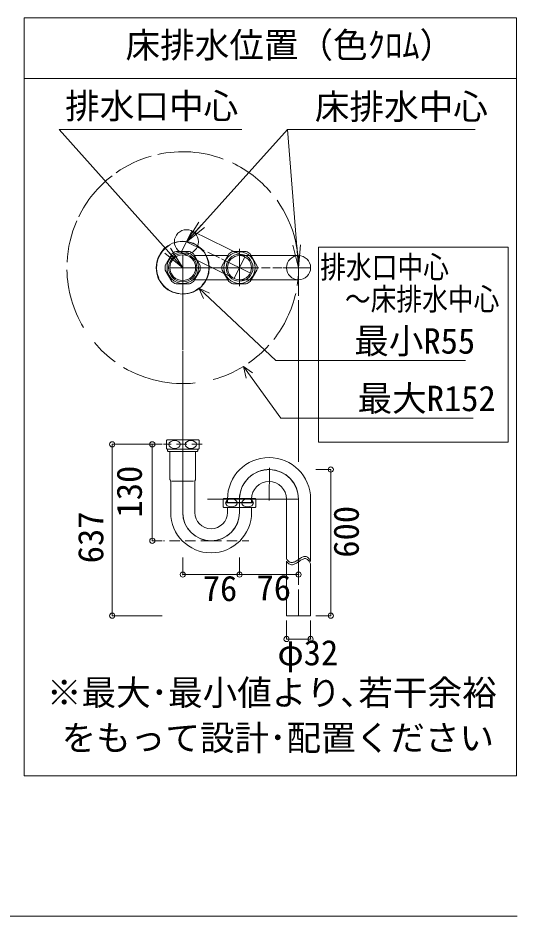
# Model space of a CAD drawing. Units: millimetres, scale not verified. Extents: x -1002 to 1002, y -687 to 676.
# Drawn here: x 714 to 1002, y -687 to -169 of the extents above; entities that cross this region are included whole.
import ezdxf
from ezdxf.enums import TextEntityAlignment as Align

# ---------------------------------------------------------------- set-up
doc = ezdxf.new("R2010")
doc.units = ezdxf.units.MM
doc.header["$LTSCALE"] = 5
doc.header["$PDMODE"] = 32
doc.header["$PDSIZE"] = 3
doc.linetypes.add('DASHED1', pattern=[1.8, 1.2, -0.6])
doc.layers.add('F-0', color=7, linetype='Continuous', lineweight=15)
doc.styles.add('ＭＳ ゴシック', font='')
doc.styles.get('ＭＳ ゴシック').set_extended_font_data('MS Gothic')

msp = doc.modelspace()

# ---------------------------------------------------------------- linework, layer by layer
at = {"layer": 'F-0', "lineweight": 18}
for p, q in [((717.26, -168.698), (717.26, -606.198)), ((1001.635, -168.698), (717.26, -168.698)), ((1001.635, -606.198), (1001.635, -168.698)), ((717.26, -606.198), (1001.635, -606.198))]:
    msp.add_line(p, q, dxfattribs=at)
at = {"layer": 'F-0'}
for p, q in [((717.26, -203.698), (1001.635, -203.698)), ((737.413, -233.121), (842.974, -233.121)), ((808.816, -312.832), (737.413, -233.121)), ((810.962, -297.862), (869.319, -233.121)), ((869.319, -233.121), (977.768, -233.121)), ((869.319, -233.121), (897.748, -233.121)), ((875.753, -312.832), (869.319, -233.121)), ((810.962, -297.862), (818.125, -286.649)), ((810.962, -297.862), (819.749, -288.113)), ((810.962, -297.862), (821.374, -289.578)), ((814.013, -291.611), (807.91, -304.113)), ((814.013, -291.611), (844.68, -306.581)), ((821.164, -302.842), (810.962, -297.862)), ((875.753, -312.832), (872.517, -299.925)), ((875.753, -312.832), (874.697, -299.749)), ((875.753, -312.832), (876.878, -299.573)), ((808.816, -312.832), (798.429, -304.515)), ((802.605, -304.776), (798.734, -311.482)), ((808.816, -312.832), (800.058, -303.055)), ((808.816, -312.832), (801.688, -301.596)), ((812.687, -303.425), (804.944, -303.425)), ((808.816, -305.394), (808.816, -323.597)), ((808.816, -305.397), (808.816, -320.269)), ((818.898, -311.482), (815.026, -304.776)), ((830.012, -307.162), (823.285, -303.878)), ((835.418, -304.776), (831.546, -311.482)), ((845.5, -303.425), (837.757, -303.425)), ((841.628, -323.597), (841.628, -301.875)), ((841.628, -321.472), (841.628, -304.191)), ((851.71, -311.482), (847.838, -304.776)), ((887.196, -301.057), (887.196, -413.622)), ((887.196, -301.057), (996.871, -301.057)), ((996.871, -301.057), (996.871, -413.622)), ((834.783, -305.875), (815.661, -305.875)), ((848.065, -315.974), (831.213, -307.748)), ((844.68, -306.581), (838.577, -319.083)), ((841.628, -305.875), (875.753, -305.875)), ((875.753, -319.788), (875.753, -305.875)), ((798.734, -314.182), (802.605, -320.888)), ((808.816, -312.832), (801.254, -312.832)), ((801.378, -312.832), (825.222, -312.832)), ((808.816, -312.832), (852.774, -312.832)), ((815.026, -320.888), (818.898, -314.182)), ((825.222, -312.832), (852.84, -312.832)), ((831.546, -314.182), (835.418, -320.888)), ((847.838, -320.888), (851.71, -314.182)), ((854.388, -312.832), (859.404, -312.832)), ((860.845, -312.832), (866.379, -312.832)), ((866.956, -312.832), (882.709, -312.832)), ((866.956, -312.832), (882.709, -312.832)), ((875.753, -312.832), (875.753, -329.171)), ((808.816, -320.269), (808.816, -332.853)), ((815.661, -319.788), (834.783, -319.788)), ((875.753, -319.788), (841.628, -319.788)), ((804.944, -322.238), (812.687, -322.238)), ((808.816, -360.178), (808.816, -323.597)), ((818.111, -324.753), (820.898, -330.557)), ((818.111, -324.753), (824.335, -327.601)), ((818.111, -324.753), (862.591, -366.353)), ((837.757, -322.238), (845.5, -322.238)), ((875.753, -331.547), (875.753, -348.645)), ((875.753, -332.685), (875.753, -349.816)), ((808.816, -340.443), (808.816, -359.571)), ((875.753, -349.377), (875.753, -382.027)), ((875.753, -352.451), (875.753, -382.613)), ((808.816, -366.857), (808.816, -390.539)), ((867.112, -366.353), (862.591, -366.353)), ((972.147, -366.353), (867.112, -366.353)), ((843.884, -369.848), (845.512, -376.673)), ((843.884, -369.848), (849.172, -373.452)), ((843.884, -369.848), (865.606, -399.781)), ((875.753, -382.467), (875.753, -390.08)), ((875.753, -386.273), (875.753, -408.089)), ((808.816, -393.878), (808.816, -454.615)), ((875.753, -394.315), (875.753, -423.686)), ((976.727, -399.781), (865.606, -399.781)), ((799.409, -412.619), (799.409, -417.139)), ((799.728, -412.254), (817.903, -412.254)), ((818.222, -417.139), (818.222, -412.619)), ((875.753, -413.653), (875.753, -424.98)), ((887.196, -413.622), (996.871, -413.622)), ((817.894, -417.504), (799.728, -417.504)), ((799.728, -417.504), (799.738, -417.504)), ((799.728, -417.504), (799.738, -417.504)), ((800.066, -417.504), (800.066, -418.54)), ((801.378, -418.89), (801.378, -426.018)), ((817.216, -418.89), (808.816, -418.89)), ((816.253, -426.018), (816.253, -418.89)), ((817.566, -418.54), (817.216, -418.89)), ((817.566, -418.54), (817.566, -417.504)), ((817.894, -417.504), (817.903, -417.504)), ((801.378, -426.018), (801.378, -434.96)), ((808.816, -454.079), (808.816, -428.249)), ((816.253, -434.96), (816.253, -426.018)), ((858.923, -428.403), (858.683, -447.172)), ((801.801, -435.88), (801.472, -435.31)), ((816.159, -435.31), (815.831, -435.88)), ((801.859, -436.098), (801.859, -443.433)), ((802.599, -435.981), (808.816, -435.981)), ((808.816, -435.981), (815.032, -435.981)), ((815.772, -454.079), (815.772, -436.098)), ((801.859, -443.433), (801.859, -454.079)), ((841.637, -454.079), (841.637, -445.65)), ((875.762, -446.423), (823.129, -446.423)), ((832.222, -446.35), (832.222, -450.87)), ((832.541, -445.985), (850.715, -445.985)), ((833.863, -448.61), (833.863, -448.348)), ((833.863, -448.348), (841.628, -448.348)), ((834.234, -448.61), (833.863, -448.61)), ((849.394, -448.61), (834.234, -448.61)), ((834.672, -446.423), (834.672, -447.91)), ((841.628, -454.044), (841.628, -446.423)), ((841.628, -448.348), (849.394, -448.348)), ((848.584, -447.91), (848.584, -446.423)), ((849.394, -448.61), (849.394, -448.348)), ((851.034, -450.87), (851.034, -446.35)), ((868.797, -446.423), (868.797, -480.895)), ((875.753, -446.423), (875.753, -470.344)), ((875.753, -446.423), (875.753, -465.707)), ((882.709, -482.42), (882.709, -446.423)), ((850.706, -451.235), (832.541, -451.235)), ((832.541, -451.235), (832.55, -451.235)), ((834.672, -451.428), (834.672, -454.079)), ((848.584, -454.079), (848.584, -451.428)), ((875.753, -469.978), (875.753, -495.844)), ((868.797, -482.208), (868.797, -499.405)), ((868.797, -499.405), (868.797, -513.708)), ((875.753, -498.529), (875.753, -513.708)), ((-1002.086, -687.064), (1002.034, -687.064))]:
    msp.add_line(p, q, dxfattribs=at)
at = {"layer": 'F-0', "color": 4, "lineweight": 9}
for p, q in [((768.087, -414.794), (768.087, -513.708)), ((768.087, -414.794), (796.976, -414.794)), ((791.241, -414.794), (791.241, -470.485)), ((791.241, -414.794), (796.976, -414.794)), ((894.364, -429.371), (885.701, -429.371)), ((894.364, -429.371), (894.364, -513.708)), ((791.241, -470.485), (796.976, -470.485)), ((808.816, -489.973), (808.816, -480.163)), ((841.637, -489.973), (841.637, -480.163)), ((875.753, -489.973), (875.753, -480.163)), ((808.816, -489.973), (841.637, -489.973)), ((841.637, -489.973), (875.753, -489.973)), ((768.087, -513.708), (796.976, -513.708)), ((868.797, -527.17), (868.797, -516.544)), ((882.709, -527.17), (882.709, -516.544)), ((894.364, -513.708), (885.701, -513.708)), ((868.797, -527.17), (882.709, -527.17))]:
    msp.add_line(p, q, dxfattribs=at)
at = {"layer": 'F-0', "color": 4, "linetype": 'DASHED1', "lineweight": 9}
for p, q in [((795.047, -414.794), (794.983, -414.794)), ((820.124, -414.794), (797.689, -414.794)), ((825.222, -470.485), (797.692, -470.485)), ((825.222, -470.485), (847.055, -470.485))]:
    msp.add_line(p, q, dxfattribs=at)
at = {"layer": 'F-0'}
for points in [[(844.68, -306.581), (838.577, -319.083), (807.91, -304.113)], [(808.816, -428.127), (808.816, -392.057), (808.816, -360.785)], [(808.816, -418.89), (800.416, -418.89), (800.066, -418.54)], [(868.797, -513.708), (882.709, -513.708), (882.709, -483.732)]]:
    msp.add_lwpolyline(points, dxfattribs=at)
for centre, radius in [((810.962, -297.862), 6.956), ((808.816, -312.832), 15.312), ((808.816, -312.832), 9.087), ((808.816, -312.832), 8.166), ((841.628, -312.832), 9.087), ((841.628, -312.832), 7.766), ((841.628, -312.832), 7.766), ((875.753, -312.832), 6.956)]:
    msp.add_circle(centre, radius, dxfattribs=at)
at = {"layer": 'F-0', "lineweight": 18}
for centre, radius in [((808.816, -312.832), 7.438), ((841.628, -312.832), 6.956)]:
    msp.add_circle(centre, radius, dxfattribs=at)
at = {"layer": 'F-0'}
for centre, radius, start, end in [((808.816, -312.832), 66.938, 105.78741, 125.02387), ((808.816, -312.832), 66.938, 69.55176, 102.48458), ((808.816, -312.832), 66.938, 40.45346, 64.61694), ((808.816, -312.832), 66.938, 127.52212, 153.93512), ((808.816, -312.832), 66.938, 351.07633, 35.51055), ((808.816, -312.832), 66.938, 156.12741, 177.22121), ((808.816, -312.832), 15.117, 119.87082, 203.47911), ((808.816, -312.832), 15.117, 38.01873, 108.88428), ((808.816, -312.832), 10.172, 112.37215, 127.62785), ((808.816, -312.832), 10.172, 52.37215, 67.62785), ((808.816, -312.832), 15.117, 317.38555, 32.77859), ((841.628, -312.832), 10.172, 112.37215, 127.62785), ((841.628, -312.832), 10.172, 52.37215, 67.62785), ((808.816, -312.832), 66.938, 181.04134, 211.02681), ((808.816, -312.832), 10.172, 172.37215, 187.62785), ((808.816, -312.832), 10.172, 352.37215, 7.62785), ((841.628, -312.832), 10.172, 172.37215, 187.62785), ((841.628, -312.832), 10.172, 352.37215, 7.62785), ((808.816, -312.832), 15.117, 211.12095, 261.30647), ((808.816, -312.832), 10.172, 232.37215, 247.62785), ((808.816, -312.832), 10.172, 292.37215, 307.62785), ((841.628, -312.832), 10.172, 232.37215, 247.62785), ((841.628, -312.832), 10.172, 292.37215, 307.62785), ((808.816, -312.832), 15.117, 269.01468, 307.94515), ((808.816, -312.832), 66.938, 321.76369, 347.20103), ((808.816, -312.832), 66.938, 220.25424, 234.38576), ((808.816, -312.832), 66.938, 304.63473, 317.9845), ((808.816, -312.832), 66.938, 239.27946, 276.17448), ((808.816, -312.832), 66.938, 285.1851, 301.59392), ((808.816, -312.832), 66.938, 274.56964, 274.58397), ((802.363, -414.879), 3.719, 135.09913, 142.57199), ((815.269, -414.879), 3.719, 37.42801, 44.90087), ((802.363, -414.879), 3.719, 217.42801, 224.90087), ((815.269, -414.879), 3.719, 315.09913, 322.57199), ((858.691, -446.423), 24.019, 0, 180), ((858.691, -446.423), 17.062, 87.94387, 180), ((858.691, -446.423), 17.071, 0, 177.40546), ((858.691, -446.423), 17.062, 0, 87.94387), ((802.078, -434.96), 0.7, 180, 210), ((815.553, -434.96), 0.7, 330, 0), ((801.422, -436.098), 0.438, 0, 30), ((816.209, -436.098), 0.438, 150, 180), ((858.691, -446.423), 10.106, 0, 180), ((835.175, -448.61), 3.719, 135.09913, 142.57199), ((835.175, -448.61), 3.719, 217.42801, 224.90087), ((834.234, -447.91), 0.438, 270, 0), ((849.022, -447.91), 0.438, 180, 270), ((848.081, -448.61), 3.719, 37.42801, 44.90087), ((848.081, -448.61), 3.719, 315.09913, 322.57199), ((825.222, -454.079), 23.363, 180, 0), ((825.222, -454.079), 16.406, 180, 270), ((825.222, -454.079), 16.415, 181.87086, 0), ((825.222, -454.079), 9.45, 180, 0), ((825.222, -454.079), 16.406, 270, 0), ((834.234, -451.428), 0.438, 0, 26.17755), ((849.022, -451.428), 0.438, 150, 180), ((874.113, -477.479), 6.319, 212.72203, 226.60953), ((872.233, -479.55), 3.523, 225.702, 245.03152), ((869.4, -473.849), 9.678, 296.00867, 302.489), ((861.543, -461.494), 24.32, 302.46715, 305.15235), ((935.672, -566.775), 104.441, 124.52174, 125.14879), ((935.672, -568.088), 104.441, 124.52174, 125.14879), ((884.871, -492.879), 14.767, 120.34038, 124.6107), ((884.871, -494.191), 14.767, 120.34038, 124.6107), ((880.669, -485.643), 6.4, 111.45266, 120.60102), ((880.669, -486.955), 6.4, 111.45266, 120.60102), ((879.589, -482.835), 3.391, 96.00772, 111.8117), ((879.589, -484.147), 3.391, 96.00772, 111.8117), ((879.47, -481.825), 2.375, 73.97913, 95.71073), ((879.47, -483.138), 2.375, 73.97913, 95.71073), ((879.301, -482.153), 2.738, 51.5772, 72.48176), ((879.301, -483.466), 2.738, 51.5772, 72.48176), ((877.874, -483.765), 4.889, 35.29043, 50.21011), ((877.874, -485.078), 4.889, 35.29043, 50.21011), ((873.46, -486.722), 10.201, 24.94423, 34.52454), ((874.113, -478.792), 6.319, 212.72203, 226.60953), ((872.233, -480.862), 3.523, 225.702, 245.03152), ((871.889, -480.307), 2.692, 244.86394, 266.31233), ((871.889, -481.619), 2.692, 244.86394, 266.31233), ((871.898, -479.812), 3.186, 266.722, 284.24596), ((871.898, -481.125), 3.186, 266.722, 284.24596), ((871.401, -477.942), 5.122, 284.48835, 295.96465), ((871.401, -479.255), 5.122, 284.48835, 295.96465), ((869.4, -475.162), 9.678, 296.00867, 302.489), ((861.543, -462.806), 24.32, 302.46715, 305.15235), ((873.46, -488.034), 10.201, 24.94423, 34.52454)]:
    msp.add_arc(centre, radius, start, end, dxfattribs=at)
for centre in [(804.113, -414.879), (813.519, -414.879), (836.925, -448.61), (846.331, -448.61)]:
    msp.add_ellipse(centre, major_axis=(3.353, 0), ratio=0.674074, dxfattribs=at)
at = {"layer": 'F-0', "color": 6}
for p in [(768.087, -414.794), (791.241, -414.794), (894.364, -429.371), (791.241, -470.485), (808.816, -489.973), (841.637, -489.973), (875.753, -489.973), (768.087, -513.708), (894.364, -513.708), (868.797, -527.17), (882.709, -527.17)]:
    msp.add_point(p, dxfattribs=at)

# ---------------------------------------------------------------- texts
at = {"layer": 'F-0', "style": 'ＭＳ ゴシック'}
for s, p in [('床排水位置（色ｸﾛﾑ）', (775.746, -196.068)), ('排水口中心', (740.877, -231.208)), ('床排水中心', (885.172, -231.586)), ('最小R55', (907.925, -366.861)), ('最大R152', (909.835, -400.041)), ('76', (820.39, -509.691)), ('76', (851.484, -509.268)), ('φ32', (863.567, -546.777)), ('※最大･最小値より､若干余裕', (730.324, -569.808)), ('をもって設計･配置ください', (738.776, -595.915))]:
    msp.add_text(s, height=14.66, dxfattribs=at).set_placement(p, align=Align.BOTTOM_LEFT)
at = {"layer": 'F-0', "style": 'ＭＳ ゴシック', "width": 0.85}
for s, p in [('排水口中心', (888.255, -322.754)), ('～床排水中心', (902.547, -341.248))]:
    msp.add_text(s, height=12.83, dxfattribs=at).set_placement(p, align=Align.BOTTOM_LEFT)
at = {"layer": 'F-0', "style": 'ＭＳ ゴシック'}
for s, p in [('130', (789.612, -457.028)), ('637', (767.326, -483.47)), ('600', (914.986, -480.239))]:
    msp.add_text(s, height=14.66, rotation=90, dxfattribs=at).set_placement(p, align=Align.BOTTOM_LEFT)

doc.saveas('drawing.dxf')
